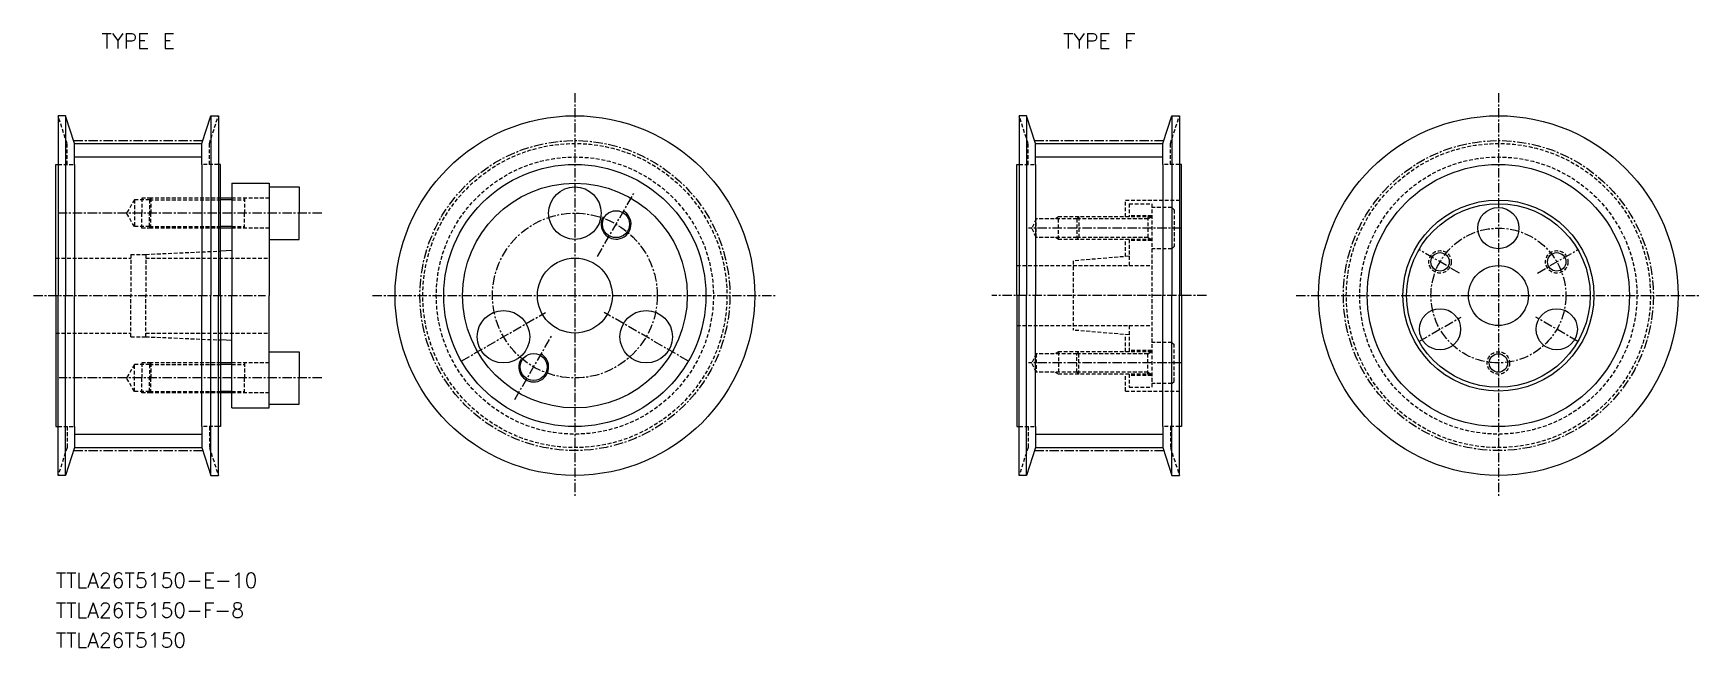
# Model space of a CAD drawing. Extents: x 4277 to 4499, y 19272 to 19354.
import ezdxf
from ezdxf.enums import TextEntityAlignment as Align

# ---------------------------------------------------------------- set-up
doc = ezdxf.new("R2010")
doc.units = 0
doc.linetypes.add('CENTER', pattern=[2, 1.25, -0.25, 0.25, -0.25])
doc.linetypes.add('DASHED', pattern=[0.75, 0.5, -0.25])
doc.layers.get('0').update_dxf_attribs({"linetype": 'CONTINUOUS'})
doc.layers.add('CENTER', color=1, linetype='CENTER')
doc.styles.add('MISUMI', font='txt.shx')

msp = doc.modelspace()

# ---------------------------------------------------------------- linework, layer by layer
at = {"color": 1, "linetype": 'CENTER'}
for p, q in [((4348.92, 19345.56), (4348.92, 19291.56)), ((4472.2, 19345.56), (4472.2, 19291.56)), ((4282, 19339.25), (4299.26, 19339.25)), ((4410.29, 19339.25), (4427.54, 19339.25)), ((4276.63, 19318.56), (4307.63, 19318.56)), ((4321.92, 19318.56), (4375.92, 19318.56)), ((4445.2, 19318.56), (4499.2, 19318.56)), ((4282, 19297.87), (4299.26, 19297.87)), ((4410.29, 19297.87), (4427.54, 19297.87))]:
    msp.add_line(p, q, dxfattribs=at)
at = {"color": 7, "linetype": 'CONTINUOUS'}
for p, q in [((4280.93, 19342.56), (4279.93, 19342.56)), ((4279.93, 19342.56), (4279.93, 19318.56)), ((4282.13, 19338.86), (4280.93, 19342.56)), ((4280.93, 19342.56), (4280.93, 19318.56)), ((4299.13, 19338.86), (4300.33, 19342.56)), ((4300.33, 19342.56), (4301.33, 19342.56)), ((4300.33, 19342.56), (4300.33, 19318.56)), ((4301.33, 19342.56), (4301.33, 19318.56)), ((4409.22, 19342.56), (4408.22, 19342.56)), ((4408.22, 19342.56), (4408.22, 19318.56)), ((4410.42, 19338.86), (4409.22, 19342.56)), ((4409.22, 19342.56), (4409.22, 19318.56)), ((4427.42, 19338.86), (4428.62, 19342.56)), ((4428.62, 19342.56), (4429.62, 19342.56)), ((4428.62, 19342.56), (4428.62, 19318.56)), ((4429.62, 19342.56), (4429.62, 19318.56)), ((4282.13, 19336.06), (4282.13, 19338.86)), ((4282.13, 19338.86), (4299.13, 19338.86)), ((4299.13, 19336.06), (4299.13, 19338.86)), ((4410.42, 19336.06), (4410.42, 19338.86)), ((4410.42, 19338.86), (4427.42, 19338.86)), ((4427.42, 19336.06), (4427.42, 19338.86)), ((4279.63, 19336.06), (4279.93, 19336.06)), ((4279.63, 19318.56), (4279.63, 19336.06)), ((4282.13, 19336.06), (4282.13, 19318.56)), ((4299.13, 19336.06), (4299.13, 19318.56)), ((4301.63, 19336.06), (4301.33, 19336.06)), ((4301.63, 19318.56), (4301.63, 19336.06)), ((4407.92, 19336.06), (4408.22, 19336.06)), ((4407.92, 19318.56), (4407.92, 19336.06)), ((4410.42, 19336.06), (4410.42, 19318.56)), ((4427.42, 19336.06), (4427.42, 19318.56)), ((4429.92, 19336.06), (4429.62, 19336.06)), ((4429.92, 19318.56), (4429.92, 19336.06)), ((4303.13, 19333.56), (4308.13, 19333.56)), ((4303.13, 19333.56), (4303.13, 19331.56)), ((4308.13, 19333.56), (4308.13, 19333.06)), ((4308.13, 19333.06), (4308.13, 19326.06)), ((4308.13, 19333.06), (4312.13, 19333.06)), ((4312.13, 19333.06), (4312.13, 19329.56)), ((4303.13, 19331.56), (4301.63, 19331.56)), ((4303.13, 19331.56), (4303.13, 19327.56)), ((4312.13, 19326.06), (4312.13, 19329.56)), ((4303.13, 19327.56), (4301.63, 19327.56)), ((4303.13, 19327.56), (4303.13, 19324.56)), ((4308.13, 19326.06), (4308.13, 19318.56)), ((4308.13, 19326.06), (4312.13, 19326.06)), ((4303.13, 19324.56), (4301.63, 19324.5)), ((4303.13, 19324.56), (4303.13, 19318.56)), ((4279.63, 19318.56), (4279.63, 19301.06)), ((4279.93, 19294.56), (4279.93, 19318.56)), ((4280.93, 19294.56), (4280.93, 19318.56)), ((4282.13, 19301.06), (4282.13, 19318.56)), ((4299.13, 19301.06), (4299.13, 19318.56)), ((4300.33, 19294.56), (4300.33, 19318.56)), ((4301.33, 19294.56), (4301.33, 19318.56)), ((4301.63, 19318.56), (4301.63, 19301.06)), ((4303.13, 19312.56), (4303.13, 19318.56)), ((4308.13, 19311.06), (4308.13, 19318.56)), ((4407.92, 19318.56), (4407.92, 19301.06)), ((4408.22, 19294.56), (4408.22, 19318.56)), ((4409.22, 19294.56), (4409.22, 19318.56)), ((4410.42, 19301.06), (4410.42, 19318.56)), ((4427.42, 19301.06), (4427.42, 19318.56)), ((4428.62, 19294.56), (4428.62, 19318.56)), ((4429.62, 19294.56), (4429.62, 19318.56)), ((4429.92, 19318.56), (4429.92, 19301.06)), ((4303.13, 19312.56), (4301.63, 19312.63)), ((4303.13, 19309.56), (4303.13, 19312.56)), ((4308.13, 19304.06), (4308.13, 19311.06)), ((4308.13, 19311.06), (4312.13, 19311.06)), ((4312.13, 19311.06), (4312.13, 19307.56)), ((4303.13, 19309.56), (4301.63, 19309.56)), ((4303.13, 19305.56), (4303.13, 19309.56)), ((4312.13, 19304.06), (4312.13, 19307.56)), ((4303.13, 19305.56), (4301.63, 19305.56)), ((4303.13, 19303.56), (4303.13, 19305.56)), ((4303.13, 19303.56), (4308.13, 19303.56)), ((4308.13, 19304.06), (4312.13, 19304.06)), ((4308.13, 19303.56), (4308.13, 19304.06)), ((4279.63, 19301.06), (4279.93, 19301.06)), ((4282.13, 19301.06), (4282.13, 19298.26)), ((4299.13, 19301.06), (4299.13, 19298.26)), ((4301.63, 19301.06), (4301.33, 19301.06)), ((4407.92, 19301.06), (4408.22, 19301.06)), ((4410.42, 19301.06), (4410.42, 19298.26)), ((4427.42, 19301.06), (4427.42, 19298.26)), ((4429.92, 19301.06), (4429.62, 19301.06)), ((4282.13, 19298.26), (4280.93, 19294.56)), ((4282.13, 19298.26), (4299.13, 19298.26)), ((4299.13, 19298.26), (4300.33, 19294.56)), ((4410.42, 19298.26), (4409.22, 19294.56)), ((4410.42, 19298.26), (4427.42, 19298.26)), ((4427.42, 19298.26), (4428.62, 19294.56)), ((4280.93, 19294.56), (4279.93, 19294.56)), ((4300.33, 19294.56), (4301.33, 19294.56)), ((4409.22, 19294.56), (4408.22, 19294.56)), ((4428.62, 19294.56), (4429.62, 19294.56))]:
    msp.add_line(p, q, dxfattribs=at)
at = {"color": 3, "linetype": 'DASHED'}
for p, q in [((4281.13, 19338.86), (4279.93, 19342.56)), ((4300.13, 19338.86), (4301.33, 19342.56)), ((4409.42, 19338.86), (4408.22, 19342.56)), ((4428.42, 19338.86), (4429.62, 19342.56)), ((4281.13, 19336.06), (4281.13, 19338.86)), ((4300.13, 19336.06), (4300.13, 19338.86)), ((4409.42, 19336.06), (4409.42, 19338.86)), ((4428.42, 19336.06), (4428.42, 19338.86)), ((4279.93, 19336.06), (4282.13, 19336.06)), ((4301.33, 19336.06), (4299.13, 19336.06)), ((4408.22, 19336.06), (4410.42, 19336.06)), ((4429.62, 19336.06), (4427.42, 19336.06)), ((4290.13, 19331.36), (4289.09, 19329.56)), ((4290.13, 19331.36), (4290.13, 19327.76)), ((4292.13, 19331.36), (4290.13, 19331.36)), ((4292.33, 19331.56), (4291.13, 19331.56)), ((4291.13, 19331.56), (4291.13, 19329.56)), ((4292.33, 19331.56), (4292.13, 19331.36)), ((4292.13, 19331.36), (4301.63, 19331.36)), ((4292.13, 19331.36), (4292.13, 19329.56)), ((4301.63, 19331.56), (4292.33, 19331.56)), ((4292.33, 19331.56), (4292.33, 19329.56)), ((4308.13, 19331.56), (4303.13, 19331.56)), ((4303.13, 19331.36), (4304.8, 19331.36)), ((4304.8, 19331.56), (4304.8, 19329.56)), ((4422.42, 19331.31), (4429.92, 19331.31)), ((4422.42, 19329.06), (4422.42, 19331.31)), ((4422.92, 19330.81), (4425.92, 19330.81)), ((4422.92, 19330.81), (4422.92, 19329.06)), ((4425.92, 19330.81), (4425.92, 19306.31)), ((4428.62, 19330.31), (4425.92, 19330.31)), ((4428.62, 19330.31), (4428.62, 19324.81)), ((4428.62, 19330.31), (4428.92, 19330.01)), ((4290.13, 19327.76), (4289.09, 19329.56)), ((4291.13, 19327.56), (4291.13, 19329.56)), ((4292.13, 19327.76), (4292.13, 19329.56)), ((4292.33, 19327.56), (4292.33, 19329.56)), ((4304.8, 19327.56), (4304.8, 19329.56)), ((4410.5, 19328.79), (4409.92, 19327.56)), ((4415.92, 19328.79), (4410.5, 19328.79)), ((4410.5, 19326.33), (4410.5, 19328.79)), ((4413.5, 19329.06), (4413.03, 19328.79)), ((4416.19, 19329.06), (4413.5, 19329.06)), ((4413.5, 19326.06), (4413.5, 19329.06)), ((4415.92, 19328.79), (4416.19, 19329.06)), ((4425.42, 19328.79), (4415.92, 19328.79)), ((4415.92, 19328.79), (4415.92, 19326.33)), ((4425.92, 19329.06), (4416.19, 19329.06)), ((4416.19, 19329.06), (4416.19, 19326.06)), ((4425.92, 19329.21), (4422.92, 19329.21)), ((4425.42, 19329.06), (4425.42, 19326.06)), ((4425.42, 19328.79), (4425.88, 19329.06)), ((4428.92, 19330.01), (4428.92, 19325.11)), ((4292.13, 19327.76), (4290.13, 19327.76)), ((4292.33, 19327.56), (4291.13, 19327.56)), ((4292.13, 19327.76), (4301.63, 19327.76)), ((4292.33, 19327.56), (4292.13, 19327.76)), ((4301.63, 19327.56), (4292.33, 19327.56)), ((4303.13, 19327.76), (4304.8, 19327.76)), ((4308.13, 19327.56), (4303.13, 19327.56)), ((4410.5, 19326.33), (4409.92, 19327.56)), ((4409.93, 19327.56), (4409.93, 19327.56)), ((4410.49, 19326.36), (4410.49, 19326.36)), ((4415.92, 19326.33), (4410.49, 19326.33)), ((4413.49, 19326.06), (4413.02, 19326.33)), ((4416.19, 19326.06), (4413.49, 19326.06)), ((4425.42, 19326.33), (4415.92, 19326.33)), ((4416.19, 19326.06), (4415.92, 19326.33)), ((4425.92, 19326.06), (4416.19, 19326.06)), ((4422.42, 19323.77), (4422.42, 19326.06)), ((4422.92, 19326.06), (4422.92, 19322.56)), ((4425.92, 19325.91), (4422.92, 19325.91)), ((4425.42, 19326.33), (4425.88, 19326.06)), ((4279.63, 19323.56), (4289.63, 19323.56)), ((4289.63, 19324.06), (4291.63, 19324.06)), ((4289.63, 19324.06), (4289.63, 19318.56)), ((4291.63, 19324.06), (4301.63, 19324.5)), ((4291.63, 19324.06), (4291.63, 19318.56)), ((4291.63, 19323.56), (4308.13, 19323.56)), ((4422.92, 19323.81), (4415.42, 19323.19)), ((4428.62, 19324.81), (4425.92, 19324.81)), ((4428.62, 19324.81), (4428.92, 19325.11)), ((4407.92, 19322.56), (4415.42, 19322.56)), ((4415.42, 19323.19), (4415.42, 19313.94)), ((4415.42, 19322.56), (4425.92, 19322.56)), ((4289.63, 19313.06), (4289.63, 19318.56)), ((4291.63, 19313.06), (4291.63, 19318.56)), ((4279.63, 19313.56), (4289.63, 19313.56)), ((4289.63, 19313.06), (4291.63, 19313.06)), ((4291.63, 19313.56), (4308.13, 19313.56)), ((4291.63, 19313.06), (4301.63, 19312.63)), ((4407.92, 19314.56), (4415.42, 19314.56)), ((4415.42, 19314.56), (4425.92, 19314.56)), ((4422.92, 19313.31), (4415.42, 19313.94)), ((4422.42, 19311.06), (4422.42, 19313.35)), ((4422.92, 19314.56), (4422.92, 19311.06)), ((4410.5, 19310.79), (4409.92, 19309.56)), ((4415.92, 19310.79), (4410.49, 19310.79)), ((4410.49, 19310.76), (4410.49, 19310.76)), ((4410.5, 19310.79), (4410.5, 19308.33)), ((4413.49, 19311.06), (4413.02, 19310.79)), ((4416.19, 19311.06), (4413.49, 19311.06)), ((4413.5, 19311.06), (4413.5, 19308.06)), ((4416.19, 19311.06), (4415.92, 19310.79)), ((4425.42, 19310.79), (4415.92, 19310.79)), ((4415.92, 19308.33), (4415.92, 19310.79)), ((4425.92, 19311.06), (4416.19, 19311.06)), ((4416.19, 19308.06), (4416.19, 19311.06)), ((4425.92, 19311.21), (4422.92, 19311.21)), ((4425.42, 19308.06), (4425.42, 19311.06)), ((4425.42, 19310.79), (4425.88, 19311.06)), ((4428.62, 19312.31), (4425.92, 19312.31)), ((4428.62, 19306.81), (4428.62, 19312.31)), ((4428.62, 19312.31), (4428.92, 19312.01)), ((4428.92, 19307.11), (4428.92, 19312.01)), ((4290.13, 19309.36), (4289.09, 19307.56)), ((4292.13, 19309.36), (4290.13, 19309.36)), ((4290.13, 19305.76), (4290.13, 19309.36)), ((4292.33, 19309.56), (4291.13, 19309.56)), ((4291.13, 19309.56), (4291.13, 19307.56)), ((4292.33, 19309.56), (4292.13, 19309.36)), ((4292.13, 19309.36), (4301.63, 19309.36)), ((4292.13, 19309.36), (4292.13, 19307.56)), ((4301.63, 19309.56), (4292.33, 19309.56)), ((4292.33, 19309.56), (4292.33, 19307.56)), ((4308.13, 19309.56), (4303.13, 19309.56)), ((4303.13, 19309.36), (4304.8, 19309.36)), ((4304.8, 19309.56), (4304.8, 19307.56)), ((4410.5, 19308.33), (4409.92, 19309.56)), ((4409.93, 19309.56), (4409.93, 19309.56)), ((4415.92, 19308.33), (4410.5, 19308.33)), ((4413.5, 19308.06), (4413.03, 19308.33)), ((4416.19, 19308.06), (4413.5, 19308.06)), ((4425.42, 19308.33), (4415.92, 19308.33)), ((4415.92, 19308.33), (4416.19, 19308.06)), ((4425.92, 19308.06), (4416.19, 19308.06)), ((4422.42, 19305.81), (4422.42, 19308.06)), ((4422.92, 19308.06), (4422.92, 19306.31)), ((4425.42, 19308.33), (4425.88, 19308.06)), ((4290.13, 19305.76), (4289.09, 19307.56)), ((4292.13, 19305.76), (4290.13, 19305.76)), ((4291.13, 19305.56), (4291.13, 19307.56)), ((4292.13, 19305.76), (4292.13, 19307.56)), ((4292.13, 19305.76), (4301.63, 19305.76)), ((4292.33, 19305.56), (4292.13, 19305.76)), ((4292.33, 19305.56), (4292.33, 19307.56)), ((4303.13, 19305.76), (4304.8, 19305.76)), ((4304.8, 19305.56), (4304.8, 19307.56)), ((4422.42, 19305.81), (4429.92, 19305.81)), ((4425.92, 19307.91), (4422.92, 19307.91)), ((4422.92, 19306.31), (4425.92, 19306.31)), ((4428.62, 19306.81), (4425.92, 19306.81)), ((4428.62, 19306.81), (4428.92, 19307.11)), ((4292.33, 19305.56), (4291.13, 19305.56)), ((4301.63, 19305.56), (4292.33, 19305.56)), ((4308.13, 19305.56), (4303.13, 19305.56)), ((4279.93, 19301.06), (4282.13, 19301.06)), ((4281.13, 19301.06), (4281.13, 19298.26)), ((4301.33, 19301.06), (4299.13, 19301.06)), ((4300.13, 19301.06), (4300.13, 19298.26)), ((4408.22, 19301.06), (4410.42, 19301.06)), ((4409.42, 19301.06), (4409.42, 19298.26)), ((4429.62, 19301.06), (4427.42, 19301.06)), ((4428.42, 19301.06), (4428.42, 19298.26)), ((4281.13, 19298.26), (4279.93, 19294.56)), ((4300.13, 19298.26), (4301.33, 19294.56)), ((4409.42, 19298.26), (4408.22, 19294.56)), ((4428.42, 19298.26), (4429.62, 19294.56))]:
    msp.add_line(p, q, dxfattribs=at)
at = {"color": 3, "linetype": 'CONTINUOUS'}
for p, q in [((4282.13, 19337.06), (4299.13, 19337.06)), ((4410.42, 19337.06), (4427.42, 19337.06)), ((4282.13, 19300.06), (4299.13, 19300.06)), ((4410.42, 19300.06), (4427.42, 19300.06))]:
    msp.add_line(p, q, dxfattribs=at)
at = {"color": 3}
for p, q in [((4303.13, 19331.36), (4301.63, 19331.36)), ((4303.13, 19327.76), (4301.63, 19327.76)), ((4303.13, 19309.36), (4301.63, 19309.36)), ((4303.13, 19305.76), (4301.63, 19305.76))]:
    msp.add_line(p, q, dxfattribs=at)
at = {"color": 7, "linetype": 'CONTINUOUS'}
for centre, radius in [((4348.92, 19318.56), 24), ((4472.2, 19318.56), 24), ((4348.92, 19318.56), 17.5), ((4472.2, 19318.56), 17.5), ((4348.92, 19318.56), 15), ((4348.92, 19318.56), 15), ((4348.92, 19318.56), 15), ((4348.92, 19329.56), 3.5), ((4472.2, 19318.56), 12.75), ((4472.2, 19318.56), 12.25), ((4472.2, 19327.56), 2.75), ((4354.42, 19328.09), 1.8), ((4348.92, 19318.56), 5), ((4464.41, 19323.06), 1.23), ((4479.99, 19323.06), 1.23), ((4472.2, 19318.56), 4), ((4339.39, 19313.06), 3.5), ((4358.44, 19313.06), 3.5), ((4464.41, 19314.06), 2.75), ((4479.99, 19314.06), 2.75), ((4343.42, 19309.03), 1.8), ((4472.2, 19309.56), 1.23)]:
    msp.add_circle(centre, radius, dxfattribs=at)
at = {"color": 1, "linetype": 'CENTER'}
for centre in [(4348.92, 19318.56), (4472.2, 19318.56)]:
    msp.add_circle(centre, 20.69, dxfattribs=at)
at = {"color": 3, "linetype": 'DASHED'}
for centre, radius in [((4348.92, 19318.56), 20.3), ((4348.92, 19318.56), 18.5), ((4472.2, 19318.56), 20.3), ((4472.2, 19318.56), 18.5), ((4464.41, 19323.06), 1.5), ((4479.99, 19323.06), 1.5), ((4472.2, 19309.56), 1.5)]:
    msp.add_circle(centre, radius, dxfattribs=at)
at = {"color": 3, "linetype": 'CONTINUOUS'}
for centre in [(4354.42, 19328.09), (4343.42, 19309.03)]:
    msp.add_arc(centre, 2, 150, 62, dxfattribs=at)
at = {"layer": 'CENTER', "color": 1, "linetype": 'CENTER'}
for p, q in [((4351.92, 19323.76), (4356.92, 19332.42)), ((4315.13, 19329.56), (4280.09, 19329.56)), ((4429.92, 19327.56), (4409.47, 19327.56)), ((4467, 19321.56), (4461.59, 19324.69)), ((4477.4, 19321.56), (4482.81, 19324.69)), ((4433.25, 19318.56), (4404.56, 19318.56)), ((4333.76, 19309.81), (4345.02, 19316.31)), ((4364.07, 19309.81), (4352.81, 19316.31)), ((4461.59, 19312.44), (4467.22, 19315.69)), ((4482.81, 19312.44), (4477.18, 19315.69)), ((4340.92, 19304.7), (4345.92, 19313.36)), ((4429.92, 19309.56), (4409.47, 19309.56)), ((4315.13, 19307.56), (4280.09, 19307.56))]:
    msp.add_line(p, q, dxfattribs=at)
for centre, radius in [((4348.92, 19318.56), 11), ((4472.2, 19318.56), 9)]:
    msp.add_circle(centre, radius, dxfattribs=at)

# ---------------------------------------------------------------- texts
at = {"color": 7, "linetype": 'CONTINUOUS', "style": 'MISUMI'}
for s, p in [('TYPE E', (4290.63, 19352.56)), ('TYPE F', (4418.92, 19352.56))]:
    msp.add_text(s, height=2, dxfattribs=at).set_placement(p, align=Align.MIDDLE_CENTER)
for s, p in [('TTLA26T5150-E-10', (4279.63, 19279.56)), ('TTLA26T5150-F-8', (4279.63, 19275.56)), ('TTLA26T5150', (4279.63, 19271.56))]:
    msp.add_text(s, height=2, dxfattribs=at).set_placement(p)

doc.saveas('drawing.dxf')
